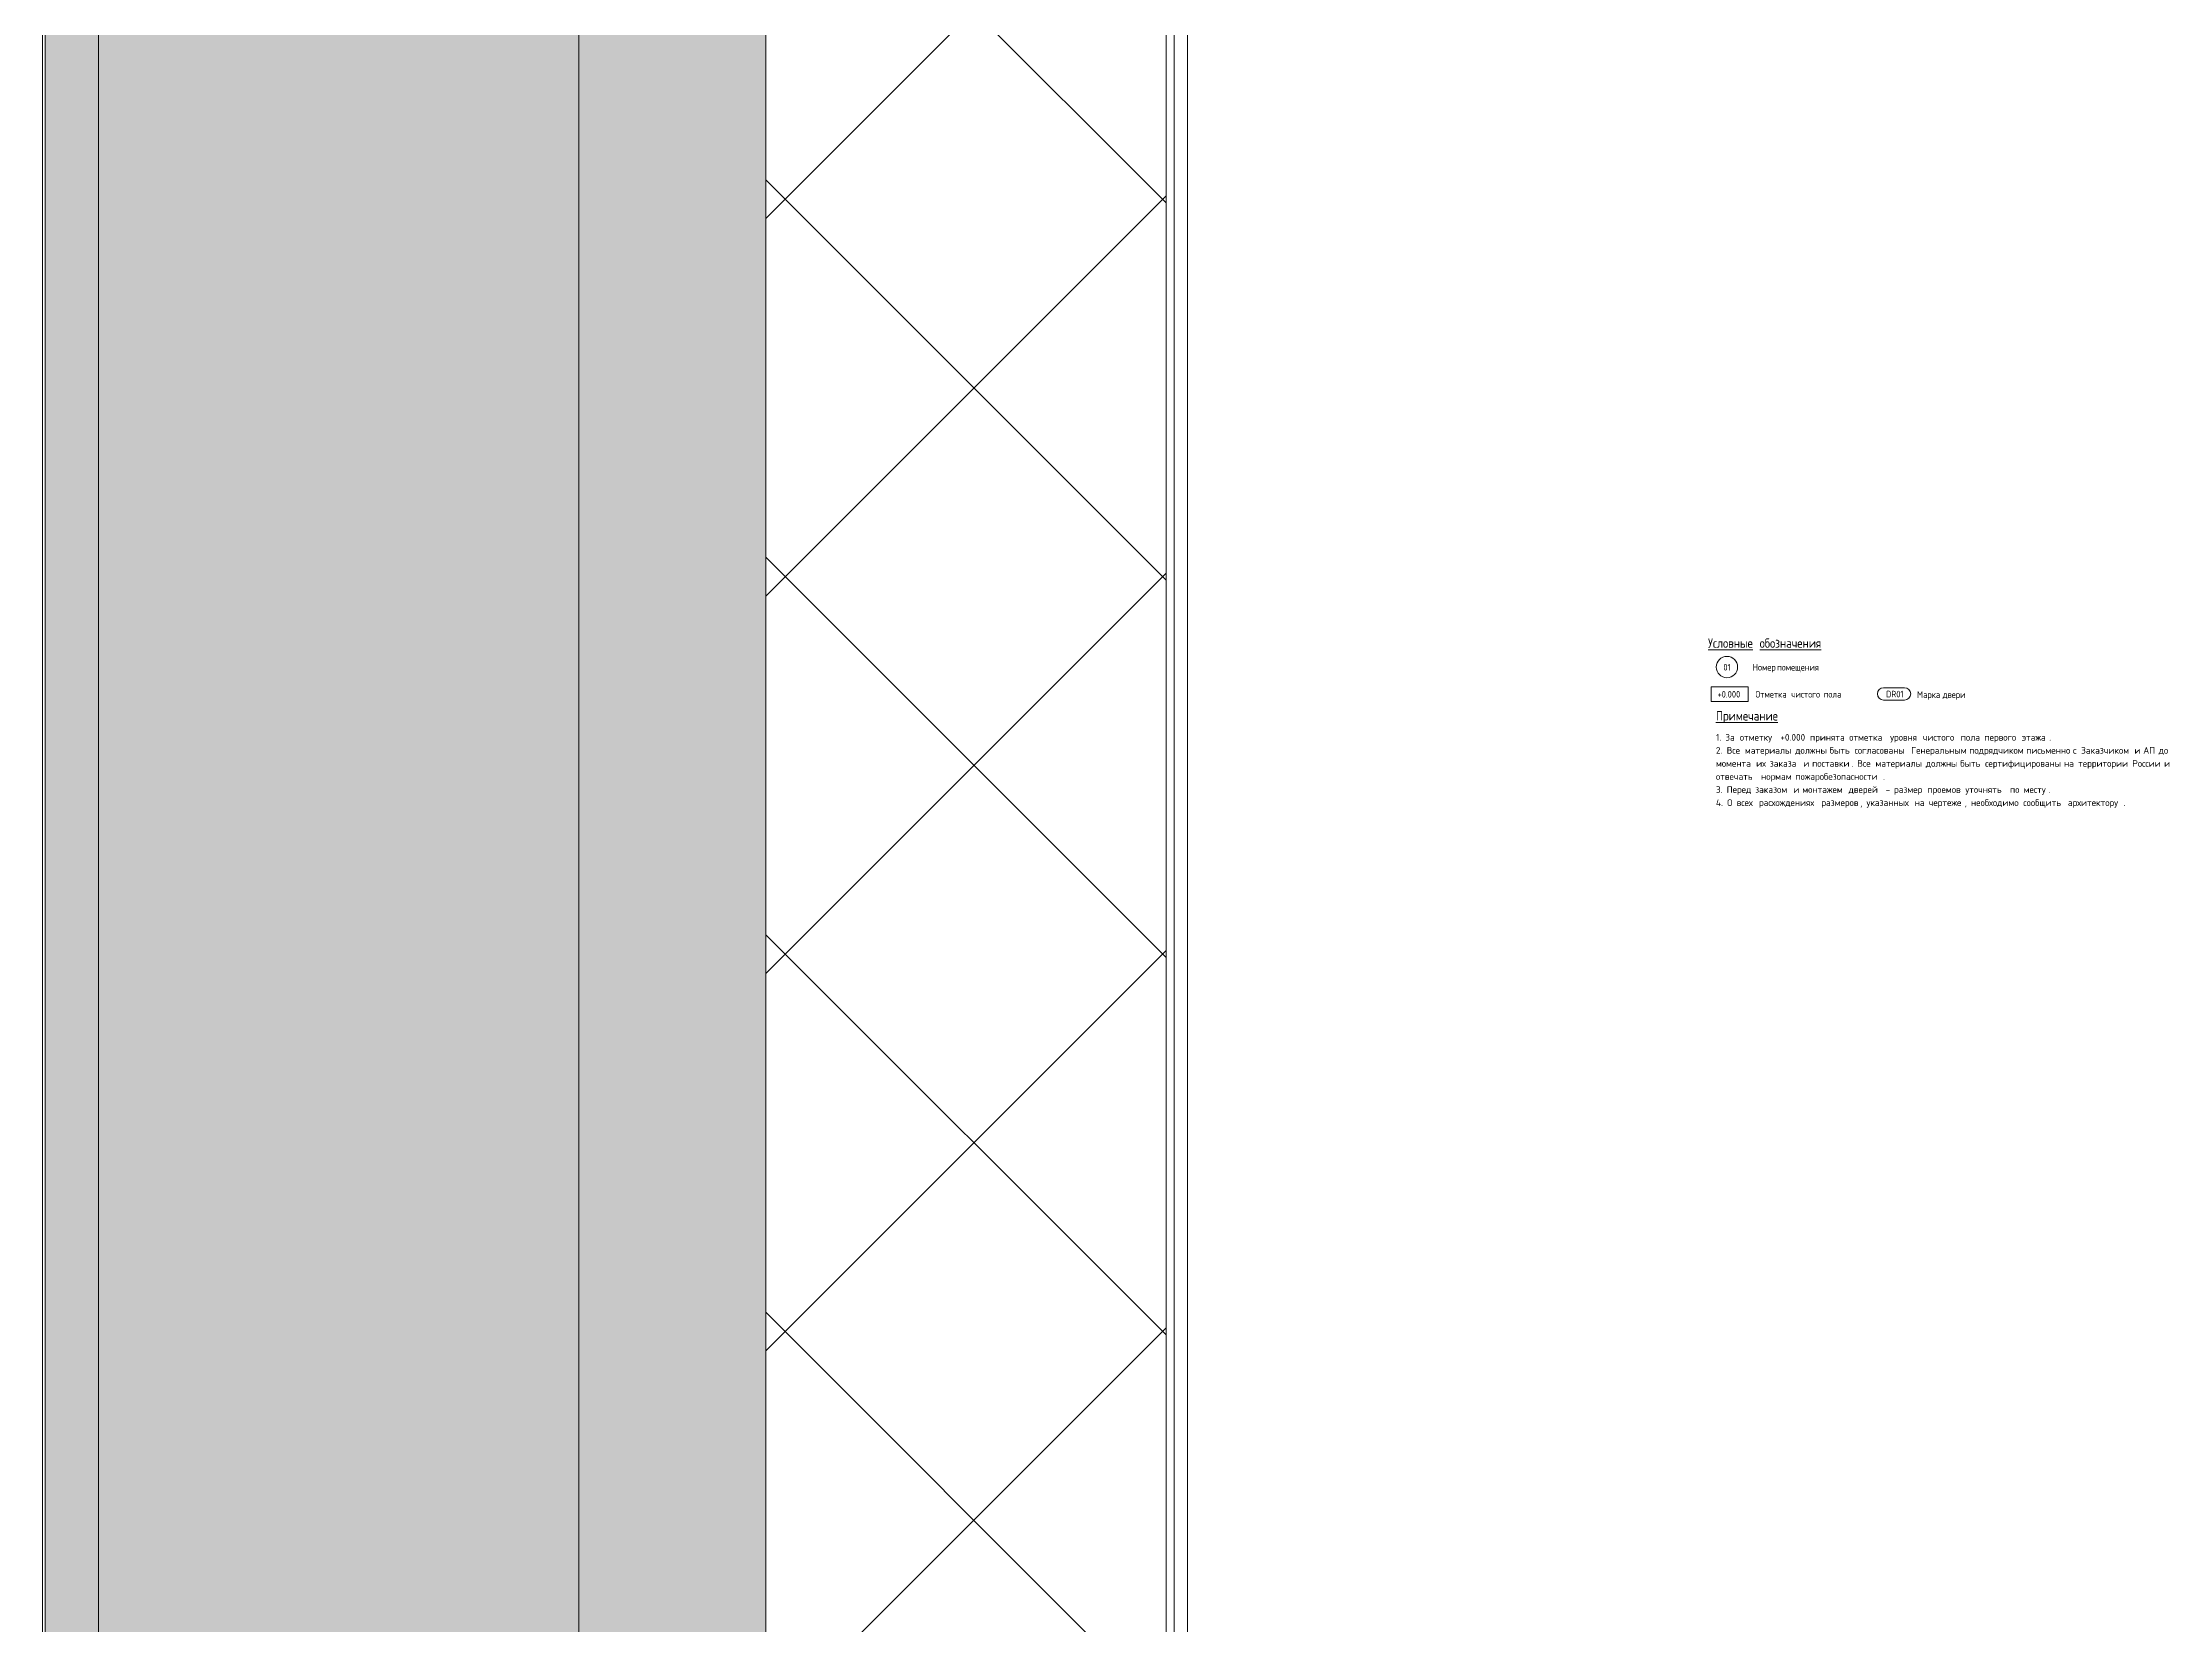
# Model space of a CAD drawing. Header units: millimetres. Extents: x 81382 to 274816, y -8553 to 29000.
# Drawn here: x 124809 to 125606, y 2082 to 2675 of the extents above; entities that cross this region are included whole.
import ezdxf

# ---------------------------------------------------------------- set-up
doc = ezdxf.new("R2010")
doc.units = ezdxf.units.MM
doc.linetypes.add('Осевая', pattern=[3175, 635, -476.25, 1587.5, -476.25])
for name, color, linetype, lineweight in [('A-DETL', 7, 'Continuous', 9), ('A-WALL', 7, 'Continuous', 9), ('G-ANNO-TEXT', 7, 'Continuous', 9), ('I-WALL', 7, 'Continuous', 9), ('Оси-2', 7, 'Осевая', 9)]:
    doc.layers.add(name, color=color, linetype=linetype, lineweight=lineweight)
doc.layers.add('A-WALL-1', color=7, linetype='Continuous', lineweight=9, true_color=0x3c3c3c)
doc.layers.add('A-WALL-FNSH-1', color=7, linetype='Continuous', lineweight=9, true_color=0x3c3c3c)
doc.styles.add('GOST Common_3', font='GOST_Common.ttf', dxfattribs={"width": 0.9, "height": 3.5})
doc.styles.add('GOST Common_4', font='GOST_Common.ttf', dxfattribs={"width": 0.9, "height": 2.5})
doc.styles.add('ISOCPEUR_1', font='isocpeur.ttf', dxfattribs={"width": 0.9, "height": 2.5})
doc.styles.add('ISOCPEUR_2', font='isocpeur.ttf', dxfattribs={"height": 2.5})

msp = doc.modelspace()

# ---------------------------------------------------------------- hatches: boundary and pattern name
at = {"layer": 'A-WALL'}
h = msp.add_hatch(dxfattribs=at)
h.set_pattern_fill('FP_1', color=256, style=0, pattern_type=2)
h.set_pattern_definition([(45, (0, 0), (-70.71068, 70.71068), []), (135, (0, 0), (-70.71068, -70.71068), [])])
h.paths.add_polyline_path([(125080, -250), (125230, -250), (125230, 7700.04), (125080, 7700.04), (125080, -100)])
h.paths.add_polyline_path([(125230, 8900.04), (125230, 10820), (125080, 10820), (125080, 8900.04)])
h.paths.add_polyline_path([(125230, 13120), (125230, 21400), (125080, 21400), (125080, 13120)])
at = {"layer": 'I-WALL'}
h = msp.add_hatch(dxfattribs=at)
h.set_pattern_fill('FP_35', color=256, style=0, pattern_type=2)
h.set_pattern_definition([(0, (0, 0), (121.92, 30.48), [10.058, -81.382, 10.058, -81.382, -487.68]), (0, (0, 0), (121.92, 30.48), [-182.88, 10.058, -172.822, 10.058, -81.382, -213.36]), (0, (0, 0), (121.92, 30.48), [-457.2, 10.058, -50.902, 10.058, -142.342]), (120, (45.72, 15.24), (-87.356454, 90.345817), [10.058, -81.382, 10.058, -81.382, -487.68]), (120, (45.72, 15.24), (-87.356454, 90.345817), [-182.88, 10.058, -172.822, 10.058, -81.382, -213.36]), (120, (45.72, 15.24), (-87.356454, 90.345817), [-457.2, 10.058, -50.902, 10.058, -142.342]), (240, (60.96, 76.2), (-34.563546, -120.825817), [10.058, -81.382, 10.058, -81.382, -487.68]), (240, (60.96, 76.2), (-34.563546, -120.825817), [-182.88, 10.058, -172.822, 10.058, -81.382, -213.36]), (240, (60.96, 76.2), (-34.563546, -120.825817), [-457.2, 10.058, -50.902, 10.058, -142.342])])
h.paths.add_polyline_path([(124830, 160), (124830, 7701.04), (124810, 7700.04), (124810, 160)])
h = msp.add_hatch(dxfattribs=at)
h.set_pattern_fill('FP_4', color=256, style=0, pattern_type=2)
h.set_pattern_definition([(45, (0, 0), (-57.024626, 57.024626), []), (45, (57.025, 0), (-57.024626, 57.024626), [100.806, -20.161, 3.353, -16.808])])
h.paths.add_polyline_path([(124830, -100), (125080, -100), (125080, 7701.04), (124830, 7700.04), (124830, 150)])

# ---------------------------------------------------------------- linework, layer by layer
at = {"layer": 'A-DETL'}
for p, q in [((125434.31, 2433.7), (125448.1, 2433.7)), ((125434.31, 2428.2), (125434.31, 2433.7)), ((125448.1, 2433.7), (125448.1, 2428.2)), ((125498.84, 2433.27), (125506.78, 2433.27)), ((125434.31, 2428.2), (125448.1, 2428.2)), ((125506.78, 2428.71), (125498.84, 2428.71))]:
    msp.add_line(p, q, dxfattribs=at)
msp.add_circle((125440.19, 2441.06), 4, dxfattribs=at)
for centre, start, end in [((125498.84, 2430.99), 90, 180), ((125498.84, 2430.99), 180, 270), ((125506.78, 2430.99), 0, 90), ((125506.78, 2430.99), 270, 0)]:
    msp.add_arc(centre, 2.28, start, end, dxfattribs=at)
at = {"layer": 'A-WALL'}
for p, q in [((124810, 170), (124810, 7701.04)), ((125230, -250), (125230, 7700.04)), ((125233, -253), (125233, 7700.04))]:
    msp.add_line(p, q, dxfattribs=at)
at = {"layer": 'A-WALL-1'}
for p, q in [((124830, 150), (124830, 7701.04)), ((125080, 7700.04), (125080, -100)), ((125080, -100), (125080, 7700.04))]:
    msp.add_line(p, q, dxfattribs=at)
at = {"layer": 'A-WALL-FNSH-1'}
for p, q in [((124809, 7701.04), (124809, 171)), ((125238, -258), (125238, 7700.04))]:
    msp.add_line(p, q, dxfattribs=at)
at = {"layer": 'Оси-2'}
msp.add_line((125010, 593.74), (125010, 18900), dxfattribs=at)

# ---------------------------------------------------------------- texts
at = {"layer": 'G-ANNO-TEXT', "attachment_point": 1}
for s, insert, char_height, width, style in [('\\LУсловные', (125433.12, 2451.77), 3.5, 22.1506, 'GOST Common_3'), ('\\L\\fGOST Common|b0|i0|c204|p34|;\\W.9;\\L ', (125451.39, 2451.77), 3.5, 1.2987, 'GOST Common_3'), ('\\Lобозначения', (125452.46, 2451.77), 3.5, 30.1595, 'GOST Common_3'), ('01', (125438.87, 2442.24), 2.5, 3.319, 'GOST Common_4'), ('Номер', (125449.82, 2442.24), 2.5, 10.1734, 'GOST Common_4'), ('\\fGOST Common|b0|i0|c204|p34|;\\W.9; ', (125458.21, 2442.24), 2.5, 0.938, 'GOST Common_4'), ('помещения', (125458.98, 2442.24), 2.5, 18.543, 'GOST Common_4'), ('+0.000', (125436.67, 2432.12), 2.5, 10.5342, 'GOST Common_4'), ('Отметка', (125450.87, 2432.12), 2.5, 15.2962, 'GOST Common_4'), ('\\fGOST Common|b0|i0|c204|p34|;\\W.9; ', (125463.49, 2432.12), 2.5, 0.938, 'GOST Common_4'), ('чистого', (125464.27, 2432.12), 2.5, 13.8532, 'GOST Common_4'), ('\\fGOST Common|b0|i0|c204|p34|;\\W.9; ', (125475.7, 2432.12), 2.5, 0.938, 'GOST Common_4'), ('пола', (125476.47, 2432.12), 2.5, 8.0089, 'GOST Common_4'), ('\\fGOST Common|b0|i0|c204|p34|;\\W.9; ', (125483.08, 2432.12), 2.5, 0.938, 'GOST Common_4'), ('DR01', (125499.78, 2432.16), 2.5, 7.6481, 'ISOCPEUR_1'), ('Марка', (125511.45, 2431.96), 2.5, 10.6785, 'GOST Common_4'), ('\\fGOST Common|b0|i0|c204|p34|;\\W.9; ', (125520.26, 2431.96), 2.5, 0.938, 'GOST Common_4'), ('двери', (125521.03, 2431.96), 2.5, 9.7405, 'GOST Common_4'), ('\\LПримечание', (125436.07, 2424.52), 3.5, 28.5, 'GOST Common_3'), ('1. ', (125436.07, 2415.97), 2.5, 4.2489, 'ISOCPEUR_2'), ('За', (125439.58, 2415.97), 2.5, 4.73, 'ISOCPEUR_2'), ('\\fISOCPEUR|b0|i0|c204|p34|; ', (125443.48, 2415.97), 2.5, 1.8439, 'ISOCPEUR_2'), ('отметку', (125445, 2415.97), 2.5, 16.5148, 'ISOCPEUR_2'), (' +0.000 ', (125458.63, 2415.97), 2.5, 15.3924, 'ISOCPEUR_2'), ('принята', (125471.33, 2415.97), 2.5, 15.9536, 'ISOCPEUR_2'), ('\\fISOCPEUR|b0|i0|c204|p34|; ', (125484.49, 2415.97), 2.5, 1.8439, 'ISOCPEUR_2'), ('отметка', (125486.01, 2415.97), 2.5, 16.7553, 'ISOCPEUR_2'), ('\\fISOCPEUR|b0|i0|c204|p34|; ', (125499.84, 2415.97), 2.5, 1.8439, 'ISOCPEUR_2'), ('уровня', (125501.36, 2415.97), 2.5, 12.9873, 'ISOCPEUR_2'), ('\\fISOCPEUR|b0|i0|c204|p34|; ', (125512.07, 2415.97), 2.5, 1.8439, 'ISOCPEUR_2'), ('чистого', (125513.59, 2415.97), 2.5, 15.3924, 'ISOCPEUR_2'), ('\\fISOCPEUR|b0|i0|c204|p34|; ', (125526.29, 2415.97), 2.5, 1.8439, 'ISOCPEUR_2'), ('пола', (125527.82, 2415.97), 2.5, 8.8987, 'ISOCPEUR_2'), ('\\fISOCPEUR|b0|i0|c204|p34|; ', (125535.16, 2415.97), 2.5, 1.8439, 'ISOCPEUR_2'), ('первого', (125536.68, 2415.97), 2.5, 15.1519, 'ISOCPEUR_2'), ('\\fISOCPEUR|b0|i0|c204|p34|; ', (125549.18, 2415.97), 2.5, 1.8439, 'ISOCPEUR_2'), ('этажа', (125550.7, 2415.97), 2.5, 12.4262, 'ISOCPEUR_2'), ('2. ', (125436.07, 2411.08), 2.5, 4.8903, 'ISOCPEUR_2'), ('Все', (125440.11, 2411.08), 2.5, 6.4135, 'ISOCPEUR_2'), ('\\fISOCPEUR|b0|i0|c204|p34|; ', (125445.4, 2411.08), 2.5, 1.8439, 'ISOCPEUR_2'), ('материалы', (125446.92, 2411.08), 2.5, 21.0042, 'ISOCPEUR_2'), ('\\fISOCPEUR|b0|i0|c204|p34|; ', (125464.25, 2411.08), 2.5, 1.8439, 'ISOCPEUR_2'), ('должны', (125465.77, 2411.08), 2.5, 13.789, 'ISOCPEUR_2'), ('\\fISOCPEUR|b0|i0|c204|p34|; ', (125477.15, 2411.08), 2.5, 1.8439, 'ISOCPEUR_2'), ('быть', (125478.67, 2411.08), 2.5, 9.4599, 'ISOCPEUR_2'), ('\\fISOCPEUR|b0|i0|c204|p34|; ', (125486.47, 2411.08), 2.5, 1.8439, 'ISOCPEUR_2'), ('согласованы', (125488, 2411.08), 2.5, 23.8903, 'ISOCPEUR_2'), ('\\fISOCPEUR|b0|i0|c204|p34|; ', (125507.71, 2411.08), 2.5, 1.8439, 'ISOCPEUR_2'), ('Генеральным', (125509.23, 2411.08), 2.5, 24.5316, 'ISOCPEUR_2'), ('\\fISOCPEUR|b0|i0|c204|p34|; ', (125529.47, 2411.08), 2.5, 1.8439, 'ISOCPEUR_2'), ('подрядчиком', (125530.99, 2411.08), 2.5, 24.0506, 'ISOCPEUR_2'), ('\\fISOCPEUR|b0|i0|c204|p34|; ', (125550.83, 2411.08), 2.5, 1.8439, 'ISOCPEUR_2'), ('письменно', (125552.36, 2411.08), 2.5, 19.4008, 'ISOCPEUR_2'), ('\\fISOCPEUR|b0|i0|c204|p34|;.', (125560.95, 2415.97), 2.5, 0.8819, 'ISOCPEUR_2'), ('\\fISOCPEUR|b0|i0|c204|p34|; ', (125568.36, 2411.08), 2.5, 1.8439, 'ISOCPEUR_2'), ('\\fISOCPEUR|b0|i0|c204|p34|;с', (125569.88, 2411.08), 2.5, 1.8439, 'ISOCPEUR_2'), ('\\fISOCPEUR|b0|i0|c204|p34|; ', (125571.41, 2411.08), 2.5, 1.8439, 'ISOCPEUR_2'), ('Заказчиком', (125572.93, 2411.08), 2.5, 22.3671, 'ISOCPEUR_2'), ('\\fISOCPEUR|b0|i0|c204|p34|; ', (125591.38, 2411.08), 2.5, 1.8439, 'ISOCPEUR_2'), ('\\fISOCPEUR|b0|i0|c204|p34|;и', (125592.9, 2411.08), 2.5, 2.1646, 'ISOCPEUR_2'), ('\\fISOCPEUR|b0|i0|c204|p34|; ', (125594.69, 2411.08), 2.5, 1.8439, 'ISOCPEUR_2'), ('АП', (125596.21, 2411.08), 2.5, 5.1308, 'ISOCPEUR_2'), ('\\fISOCPEUR|b0|i0|c204|p34|; ', (125600.44, 2411.08), 2.5, 1.8439, 'ISOCPEUR_2'), ('до', (125601.96, 2411.08), 2.5, 4.3291, 'ISOCPEUR_2'), ('\\fISOCPEUR|b0|i0|c204|p34|; ', (125605.54, 2411.08), 2.5, 1.8439, 'ISOCPEUR_2'), ('отвечать', (125436.07, 2401.29), 2.5, 18.6793, 'ISOCPEUR_2'), ('момента', (125436.07, 2406.18), 2.5, 16.4346, 'ISOCPEUR_2'), ('\\fISOCPEUR|b0|i0|c204|p34|; ', (125449.63, 2406.18), 2.5, 1.8439, 'ISOCPEUR_2'), ('их', (125451.15, 2406.18), 2.5, 4.3291, 'ISOCPEUR_2'), ('\\fISOCPEUR|b0|i0|c204|p34|; ', (125451.48, 2401.29), 2.5, 1.8439, 'ISOCPEUR_2'), ('нормам', (125453, 2401.29), 2.5, 13.7089, 'ISOCPEUR_2'), ('\\fISOCPEUR|b0|i0|c204|p34|; ', (125454.72, 2406.18), 2.5, 1.8439, 'ISOCPEUR_2'), ('заказа', (125456.25, 2406.18), 2.5, 13.3882, 'ISOCPEUR_2'), ('\\fISOCPEUR|b0|i0|c204|p34|; ', (125464.32, 2401.29), 2.5, 1.8439, 'ISOCPEUR_2'), ('пожаробезопасности', (125465.84, 2401.29), 2.5, 39.7637, 'ISOCPEUR_2'), ('\\fISOCPEUR|b0|i0|c204|p34|; ', (125467.29, 2406.18), 2.5, 1.8439, 'ISOCPEUR_2'), ('\\fISOCPEUR|b0|i0|c204|p34|;и', (125468.81, 2406.18), 2.5, 2.1646, 'ISOCPEUR_2'), ('\\fISOCPEUR|b0|i0|c204|p34|; ', (125470.6, 2406.18), 2.5, 1.8439, 'ISOCPEUR_2'), ('поставки', (125472.12, 2406.18), 2.5, 17.7975, 'ISOCPEUR_2'), ('. ', (125486.8, 2406.18), 2.5, 2.7257, 'ISOCPEUR_2'), ('Все', (125489.05, 2406.18), 2.5, 6.4135, 'ISOCPEUR_2'), ('\\fISOCPEUR|b0|i0|c204|p34|; ', (125494.35, 2406.18), 2.5, 1.8439, 'ISOCPEUR_2'), ('материалы', (125495.87, 2406.18), 2.5, 21.0042, 'ISOCPEUR_2'), ('\\fISOCPEUR|b0|i0|c204|p34|;.', (125498.65, 2401.29), 2.5, 0.8819, 'ISOCPEUR_2'), ('\\fISOCPEUR|b0|i0|c204|p34|; ', (125513.2, 2406.18), 2.5, 1.8439, 'ISOCPEUR_2'), ('должны', (125514.72, 2406.18), 2.5, 13.789, 'ISOCPEUR_2'), ('\\fISOCPEUR|b0|i0|c204|p34|; ', (125526.1, 2406.18), 2.5, 1.8439, 'ISOCPEUR_2'), ('быть', (125527.62, 2406.18), 2.5, 9.4599, 'ISOCPEUR_2'), ('\\fISOCPEUR|b0|i0|c204|p34|; ', (125535.42, 2406.18), 2.5, 1.8439, 'ISOCPEUR_2'), ('сертифицированы', (125536.94, 2406.18), 2.5, 33.9915, 'ISOCPEUR_2'), ('\\fISOCPEUR|b0|i0|c204|p34|; ', (125564.99, 2406.18), 2.5, 1.8439, 'ISOCPEUR_2'), ('на', (125566.51, 2406.18), 2.5, 4.5696, 'ISOCPEUR_2'), ('\\fISOCPEUR|b0|i0|c204|p34|; ', (125570.28, 2406.18), 2.5, 1.8439, 'ISOCPEUR_2'), ('территории', (125571.8, 2406.18), 2.5, 22.7679, 'ISOCPEUR_2'), ('\\fISOCPEUR|b0|i0|c204|p34|; ', (125590.59, 2406.18), 2.5, 1.8439, 'ISOCPEUR_2'), ('России', (125592.11, 2406.18), 2.5, 12.5865, 'ISOCPEUR_2'), ('\\fISOCPEUR|b0|i0|c204|p34|; ', (125602.49, 2406.18), 2.5, 1.8439, 'ISOCPEUR_2'), ('\\fISOCPEUR|b0|i0|c204|p34|;и', (125604.02, 2406.18), 2.5, 2.1646, 'ISOCPEUR_2'), ('\\fISOCPEUR|b0|i0|c204|p34|; ', (125605.8, 2406.18), 2.5, 1.8439, 'ISOCPEUR_2'), ('3. ', (125436.07, 2396.4), 2.5, 4.8903, 'ISOCPEUR_2'), ('4. ', (125436.07, 2391.5), 2.5, 5.1308, 'ISOCPEUR_2'), ('Перед', (125440.11, 2396.4), 2.5, 11.0633, 'ISOCPEUR_2'), ('\\fISOCPEUR|b0|i0|c204|p34|;О', (125440.3, 2391.5), 2.5, 2.4051, 'ISOCPEUR_2'), ('\\fISOCPEUR|b0|i0|c204|p34|; ', (125442.29, 2391.5), 2.5, 1.8439, 'ISOCPEUR_2'), ('\\fISOCPEUR|b0|i0|c204|p34|; ', (125449.23, 2396.4), 2.5, 1.8439, 'ISOCPEUR_2'), ('\\fISOCPEUR|b0|i0|c204|p34|; ', (125450.69, 2391.5), 2.5, 1.8439, 'ISOCPEUR_2'), ('заказом', (125450.76, 2396.4), 2.5, 15.5527, 'ISOCPEUR_2'), ('\\fISOCPEUR|b0|i0|c204|p34|; ', (125463.59, 2396.4), 2.5, 1.8439, 'ISOCPEUR_2'), ('\\fISOCPEUR|b0|i0|c204|p34|;и', (125465.11, 2396.4), 2.5, 2.1646, 'ISOCPEUR_2'), ('\\fISOCPEUR|b0|i0|c204|p34|; ', (125466.9, 2396.4), 2.5, 1.8439, 'ISOCPEUR_2'), ('монтажем', (125468.42, 2396.4), 2.5, 19.1603, 'ISOCPEUR_2'), ('\\fISOCPEUR|b0|i0|c204|p34|; ', (125474.04, 2391.5), 2.5, 1.8439, 'ISOCPEUR_2'), ('размеров', (125475.56, 2391.5), 2.5, 17.6371, 'ISOCPEUR_2'), ('\\fISOCPEUR|b0|i0|c204|p34|; ', (125484.23, 2396.4), 2.5, 1.8439, 'ISOCPEUR_2'), ('дверей', (125485.75, 2396.4), 2.5, 12.9873, 'ISOCPEUR_2'), ('указанных', (125492.49, 2391.5), 2.5, 20.0422, 'ISOCPEUR_2'), ('  - ', (125496.46, 2396.4), 2.5, 7.6962, 'ISOCPEUR_2'), ('размер', (125502.81, 2396.4), 2.5, 13.308, 'ISOCPEUR_2'), ('\\fISOCPEUR|b0|i0|c204|p34|; ', (125509.03, 2391.5), 2.5, 1.8439, 'ISOCPEUR_2'), ('\\fISOCPEUR|b0|i0|c204|p34|; ', (125513.79, 2396.4), 2.5, 1.8439, 'ISOCPEUR_2'), ('\\fISOCPEUR|b0|i0|c204|p34|; ', (125514.32, 2391.5), 2.5, 1.8439, 'ISOCPEUR_2'), ('проемов', (125515.31, 2396.4), 2.5, 15.3924, 'ISOCPEUR_2'), ('\\fISOCPEUR|b0|i0|c204|p34|; ', (125528.01, 2396.4), 2.5, 1.8439, 'ISOCPEUR_2'), ('уточнять', (125529.54, 2396.4), 2.5, 18.4388, 'ISOCPEUR_2'), ('необходимо', (125531.65, 2391.5), 2.5, 21.8861, 'ISOCPEUR_2'), ('\\fISOCPEUR|b0|i0|c204|p34|; ', (125544.75, 2396.4), 2.5, 1.8439, 'ISOCPEUR_2'), ('по', (125546.27, 2396.4), 2.5, 4.3291, 'ISOCPEUR_2'), ('\\fISOCPEUR|b0|i0|c204|p34|; ', (125549.71, 2391.5), 2.5, 1.8439, 'ISOCPEUR_2'), ('\\fISOCPEUR|b0|i0|c204|p34|; ', (125549.84, 2396.4), 2.5, 1.8439, 'ISOCPEUR_2'), ('сообщить', (125551.23, 2391.5), 2.5, 18.4388, 'ISOCPEUR_2'), ('месту', (125551.36, 2396.4), 2.5, 11.3038, 'ISOCPEUR_2'), ('\\fISOCPEUR|b0|i0|c204|p34|;.', (125560.69, 2396.4), 2.5, 0.8819, 'ISOCPEUR_2'), ('\\fISOCPEUR|b0|i0|c204|p34|; ', (125566.44, 2391.5), 2.5, 1.8439, 'ISOCPEUR_2'), ('всех', (125443.81, 2391.5), 2.5, 8.3376, 'ISOCPEUR_2'), ('расхождениях', (125452.21, 2391.5), 2.5, 26.4557, 'ISOCPEUR_2'), (', ', (125490.11, 2391.5), 2.5, 2.8861, 'ISOCPEUR_2'), ('на', (125510.55, 2391.5), 2.5, 4.5696, 'ISOCPEUR_2'), ('чертеже', (125515.84, 2391.5), 2.5, 16.2743, 'ISOCPEUR_2'), (', ', (125529.27, 2391.5), 2.5, 2.8861, 'ISOCPEUR_2'), ('архитектору', (125567.97, 2391.5), 2.5, 25.173, 'ISOCPEUR_2'), ('\\fISOCPEUR|b0|i0|c204|p34|;.', (125588.74, 2391.5), 2.5, 0.8819, 'ISOCPEUR_2')]:
    msp.add_mtext(s, dxfattribs=dict(at, insert=insert, char_height=char_height, width=width, style=style))

doc.saveas('drawing.dxf')
